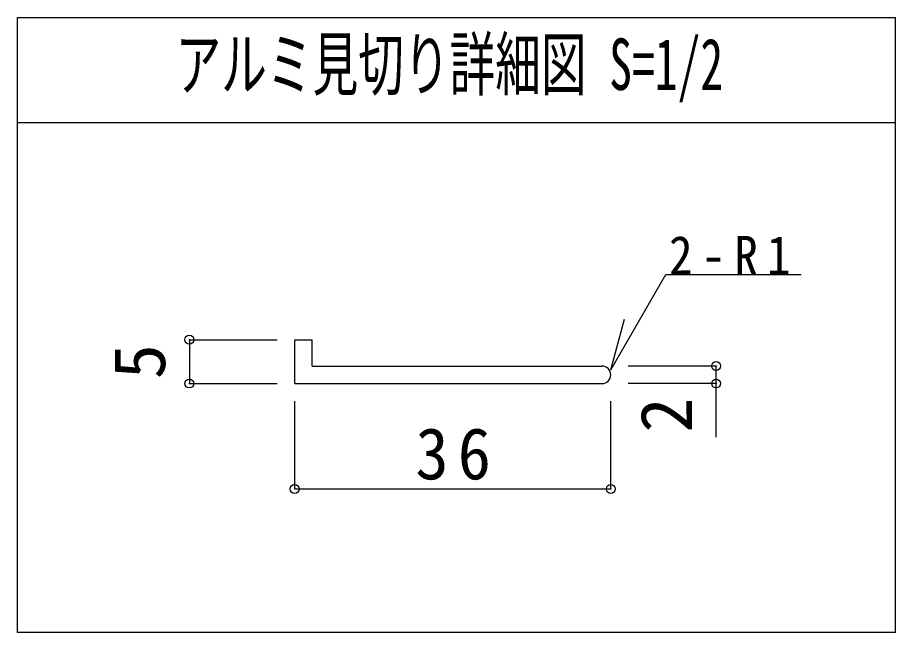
# Model space of a CAD drawing. Units: millimetres on the paper, with parts at other scales. Extents: x -197 to 362, y -138 to 137.
# Drawn here: x 311.8 to 361.8, y 18.6 to 53.6 of the extents above; entities that cross this region are included whole.
import ezdxf
from ezdxf.enums import TextEntityAlignment as Align

# ---------------------------------------------------------------- set-up
doc = ezdxf.new("R2010")
doc.units = ezdxf.units.MM
doc.header["$PDMODE"] = 32
doc.header["$PDSIZE"] = 0.5
for name, color, linetype in [('1-7_金物', 7, 'Continuous'), ('1-A_文字', 7, 'Continuous'), ('1-B_寸法', 7, 'Continuous')]:
    doc.layers.add(name, color=color, linetype=linetype)
doc.styles.add('ＭＳ ゴシック', font='')
doc.styles.get('ＭＳ ゴシック').set_extended_font_data('MS Gothic')

msp = doc.modelspace()

# ---------------------------------------------------------------- linework, layer by layer
at = {"layer": '1-7_金物'}
for p, q in [((327.544, 32.798), (327.544, 35.298)), ((327.544, 35.298), (328.544, 35.298)), ((328.544, 33.798), (328.544, 35.298)), ((328.544, 33.798), (345.044, 33.798)), ((327.544, 32.798), (345.044, 32.798))]:
    msp.add_line(p, q, dxfattribs=at)
msp.add_arc((345.044, 33.298), 0.5, 270, 90, dxfattribs=at)
at = {"layer": '1-A_文字', "color": 3}
for p, q in [((311.759, 53.633), (361.759, 53.633)), ((361.759, 18.633), (361.759, 53.633)), ((361.759, 47.633), (311.759, 47.633))]:
    msp.add_line(p, q, dxfattribs=at)
at = {"layer": '1-A_文字', "color": 4}
for p, q in [((345.554, 33.576), (348.689, 39.006)), ((348.689, 39.006), (356.39, 39.006)), ((345.554, 33.576), (346.331, 36.474))]:
    msp.add_line(p, q, dxfattribs=at)
at = {"layer": '1-A_文字', "color": 3}
msp.add_lwpolyline([(361.759, 18.633), (311.759, 18.633), (311.759, 53.633)], dxfattribs=at)
at = {"layer": '1-B_寸法', "color": 4}
for p, q in [((321.544, 35.298), (321.544, 32.798)), ((321.544, 35.298), (326.544, 35.298)), ((351.544, 33.798), (346.544, 33.798)), ((351.544, 29.741), (351.544, 33.798)), ((321.544, 32.798), (326.544, 32.798)), ((351.544, 32.798), (346.544, 32.798)), ((327.544, 26.798), (327.544, 31.798)), ((345.544, 26.798), (345.544, 31.798)), ((327.544, 26.798), (345.544, 26.798))]:
    msp.add_line(p, q, dxfattribs=at)
at = {"layer": '1-B_寸法'}
for p in [(321.544, 35.298), (351.544, 33.798), (321.544, 32.798), (351.544, 32.798), (327.544, 26.798), (345.544, 26.798)]:
    msp.add_point(p, dxfattribs=at)

# ---------------------------------------------------------------- texts
at = {"layer": '1-A_文字', "style": 'ＭＳ ゴシック', "width": 0.65}
msp.add_text('アルミ見切り詳細図 S=1/2', height=2.933, dxfattribs=at).set_placement((320.759, 48.633), align=Align.BOTTOM_LEFT)
at = {"layer": '1-B_寸法', "style": 'ＭＳ ゴシック'}
for s, p in [('5', (321.044, 33.048)), ('2', (351.044, 30.012))]:
    msp.add_text(s, height=2.933, rotation=90, dxfattribs=at).set_placement(p, align=Align.BOTTOM_LEFT)
at = {"layer": '1-B_寸法', "attachment_point": 7, "style": 'ＭＳ ゴシック'}
for s, insert, char_height in [('\\T1.38;\\W0.9;2-R1', (348.862, 39.006), 2.199), ('\\T1.27;\\W0.95;36', (334.419, 27.298), 2.933)]:
    msp.add_mtext(s, dxfattribs=dict(at, insert=insert, char_height=char_height))

doc.saveas('drawing.dxf')
